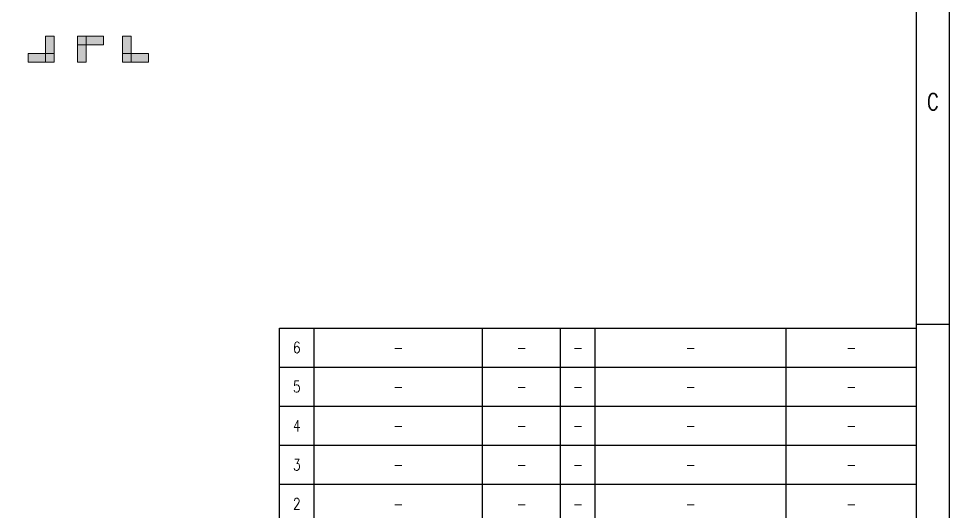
# Model space of a CAD drawing. Header units: millimetres. Extents: x -796 to 677, y -1515 to -1020.
# Drawn here: x 186.8 to 294.1, y -1198.1 to -1141.3 of the extents above; entities that cross this region are included whole.
import ezdxf

# ---------------------------------------------------------------- set-up
doc = ezdxf.new("R2010")
doc.units = ezdxf.units.MM
for name, color, linetype, lineweight in [('0_SHELL', 5, 'Continuous', 30), ('1_OUTLINE', 7, 'Continuous', 20), ('2_DIM', 3, 'Continuous', 5)]:
    doc.layers.add(name, color=color, linetype=linetype, lineweight=lineweight)
doc.styles.add('TEXT', font='romans.shx', dxfattribs={"width": 0.8, "bigfont": 'whgtxt.shx'})

# ---------------------------------------------------------------- blocks, each defined once
blk = doc.blocks.new('N_FORM_250625')
at = {"layer": '0_SHELL'}
blk.add_line((297, 53.7), (293.2, 53.7), dxfattribs=at)
for points in [[(0, 210), (0, 0), (297, 0), (297, 210)], [(3.8, 206.2), (3.8, 3.8), (293.2, 3.8), (293.2, 206.2)]]:
    blk.add_lwpolyline(points, close=True, dxfattribs=at)
at = {"layer": '1_OUTLINE', "lineweight": -3, "insert": (295.1, 79.35), "char_height": 1.9, "attachment_point": 5, "style": 'TEXT'}
blk.add_mtext('C', dxfattribs=at)
blk = doc.blocks.new('*T24')
at = {"layer": '0_SHELL', "color": 0, "linetype": 'ByBlock', "lineweight": -2}
for p, q in [((0, 31.5), (73.4, 31.5)), ((0, 0), (0, 31.5)), ((4, 0), (4, 31.5)), ((23.4, 0), (23.4, 31.5)), ((32.4, 0), (32.4, 31.5)), ((36.4, 0), (36.4, 31.5)), ((58.4, 0), (58.4, 31.5)), ((73.4, 0), (73.4, 31.5)), ((0, 27), (73.4, 27)), ((0, 22.5), (73.4, 22.5)), ((0, 18), (73.4, 18)), ((0, 13.5), (73.4, 13.5)), ((0, 9), (73.4, 9)), ((0, 4.5), (73.4, 4.5)), ((0, 0), (73.4, 0))]:
    blk.add_line(p, q, dxfattribs=at)
at = {"layer": '0_SHELL', "color": 7, "char_height": 1.3, "attachment_point": 5, "style": 'TEXT'}
for s, insert, width in [('6', (2, 29.25), 4), ('-', (13.7, 29.25), 19.4), ('-', (27.9, 29.25), 9), ('-', (34.4, 29.25), 4), ('-', (47.4, 29.25), 22), ('-', (65.9, 29.25), 15), ('5', (2, 24.75), 4), ('-', (13.7, 24.75), 19.4), ('-', (27.9, 24.75), 9), ('-', (34.4, 24.75), 4), ('-', (47.4, 24.75), 22), ('-', (65.9, 24.75), 15), ('4', (2, 20.25), 4), ('-', (13.7, 20.25), 19.4), ('-', (27.9, 20.25), 9), ('-', (34.4, 20.25), 4), ('-', (47.4, 20.25), 22), ('-', (65.9, 20.25), 15), ('3', (2, 15.75), 4), ('-', (13.7, 15.75), 19.4), ('-', (27.9, 15.75), 9), ('-', (34.4, 15.75), 4), ('-', (47.4, 15.75), 22), ('-', (65.9, 15.75), 15), ('2', (2, 11.25), 4), ('-', (13.7, 11.25), 19.4), ('-', (27.9, 11.25), 9), ('-', (34.4, 11.25), 4), ('-', (47.4, 11.25), 22), ('-', (65.9, 11.25), 15), ('1', (2, 6.75), 4), ('-', (13.7, 6.75), 19.4), ('-', (27.9, 6.75), 9), ('-', (34.4, 6.75), 4), ('-', (47.4, 6.75), 22), ('-', (65.9, 6.75), 15), ('NO', (2, 2.25), 4), ('NAME OF PART', (13.7, 2.25), 19.4), ('MATERIAL', (27.9, 2.25), 9), ("{\\W0.7;Q'TY}", (34.4, 2.25), 4), ('PART NO', (47.4, 2.25), 22), ('REMARK', (65.9, 2.25), 15)]:
    blk.add_mtext(s, dxfattribs=dict(at, insert=insert, width=width))

msp = doc.modelspace()

# ---------------------------------------------------------------- hatches: boundary and pattern name
at = {"layer": '2_DIM'}
for points in [[(189.95, -1146.32), (190.95, -1146.32), (190.95, -1143.32), (189.95, -1143.32)], [(196.62, -1144.32), (196.62, -1143.32), (193.62, -1143.32), (193.62, -1144.32)], [(194.62, -1143.32), (193.62, -1143.32), (193.62, -1146.32), (194.62, -1146.32)], [(199.82, -1143.32), (198.82, -1143.32), (198.82, -1146.32), (199.82, -1146.32)], [(187.95, -1145.32), (187.95, -1146.32), (190.95, -1146.32), (190.95, -1145.32)], [(198.82, -1145.32), (198.82, -1146.32), (201.82, -1146.32), (201.82, -1145.32)]]:
    msp.add_hatch(color=256, dxfattribs=at).paths.add_polyline_path(points)

# ---------------------------------------------------------------- linework, layer by layer
for p, q in [((190.95, -1143.32), (189.95, -1143.32)), ((189.95, -1146.32), (189.95, -1143.32)), ((190.95, -1143.32), (190.95, -1146.32)), ((196.62, -1143.32), (193.62, -1143.32)), ((193.62, -1143.32), (193.62, -1144.32)), ((193.62, -1143.32), (193.62, -1146.32)), ((193.62, -1143.32), (194.62, -1143.32)), ((193.62, -1144.32), (196.62, -1144.32)), ((194.62, -1146.32), (194.62, -1143.32)), ((196.62, -1143.32), (196.62, -1144.32)), ((198.82, -1143.32), (198.82, -1146.32)), ((198.82, -1143.32), (199.82, -1143.32)), ((199.82, -1146.32), (199.82, -1143.32)), ((187.95, -1146.32), (187.95, -1145.32)), ((187.95, -1145.32), (190.95, -1145.32)), ((190.95, -1146.32), (190.95, -1145.32)), ((198.82, -1146.32), (198.82, -1145.32)), ((201.82, -1145.32), (198.82, -1145.32)), ((201.82, -1146.32), (201.82, -1145.32)), ((190.95, -1146.32), (187.95, -1146.32)), ((190.95, -1146.32), (189.95, -1146.32)), ((193.62, -1146.32), (194.62, -1146.32)), ((198.82, -1146.32), (199.82, -1146.32)), ((198.82, -1146.32), (201.82, -1146.32))]:
    msp.add_line(p, q, dxfattribs=at)

# ---------------------------------------------------------------- block references
msp.add_blockref('*T24', (216.89, -1208.44))
msp.add_blockref('N_FORM_250625', (-2.91, -1230.24), dxfattribs=at)

doc.saveas('drawing.dxf')
